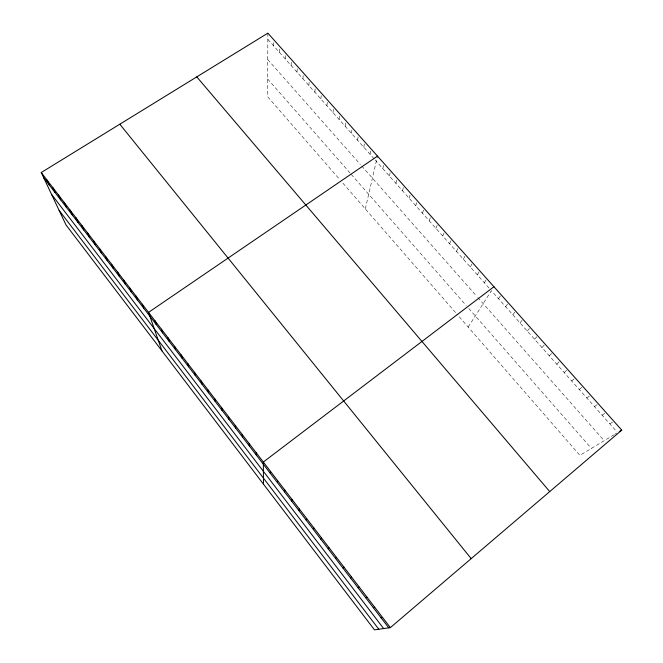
<?xml version="1.0" encoding="UTF-8"?>
<svg xmlns="http://www.w3.org/2000/svg" width="663" height="663" viewBox="0 0 663 663"><rect width="100%" height="100%" fill="white"/><g stroke="black" fill="none" stroke-linecap="round" stroke-linejoin="round"><path stroke-width="0.5" stroke-dasharray="3.31 2.49" d="M267.877 33.15L267.545 96.641L339.829 179.648M273.628 45.855L273.703 40.725M279.43 52.377L279.554 47.297M285.264 58.941L285.438 53.894M291.123 65.529L291.355 60.532M297.016 72.151L297.356 66.209M302.941 78.806L303.339 72.922M308.883 85.494L309.348 79.668M314.867 92.215L315.389 86.439M320.867 98.969L321.456 93.251M326.909 105.757L327.563 100.096M332.975 112.577L333.572 107.912M339.075 119.439L339.854 113.887M345.199 126.326L345.912 121.752M351.357 133.246L352.277 127.818M357.548 140.208L358.534 134.838M363.763 147.203L364.824 141.89M370.02 154.23L370.957 149.855M365.313 208.92L377.297 156.974M382.791 168.593L384.059 163.471M389.314 175.927L390.656 170.872M395.869 183.295L397.286 178.306M402.458 190.704L403.949 185.789M409.088 198.154L410.654 193.306M415.751 205.646L417.392 200.864M422.447 213.179L424.163 208.464M429.176 220.746L430.975 216.105M435.939 228.354L437.82 223.779M442.743 236.003L444.707 231.503M449.589 243.694L451.627 239.26M456.459 251.426L458.581 247.067M463.371 259.192L465.575 254.915M470.324 267.007L472.611 262.805M477.31 274.863L479.68 270.736M484.338 282.761L486.791 278.717M468.169 327.041L491.399 290.709L616.963 431.886M498.501 298.69L501.129 294.795M505.645 306.72L508.355 302.908M512.822 314.792L515.623 311.055M520.041 322.906L522.933 319.251M527.3 331.069L530.284 327.497M534.593 339.274L537.668 335.785M541.936 347.528L545.102 344.122M549.312 355.824L552.577 352.509M556.729 364.161L560.086 360.937M564.196 372.556L567.644 369.407M571.697 380.993L575.244 377.935M579.238 389.471L582.885 386.512M586.83 398.007L590.576 395.131M594.462 406.585L598.299 403.8M602.128 415.212L606.073 412.519M609.852 423.889L613.897 421.287M614.162 434.688L579.885 455.34L456.873 314.071M615.024 434.174L616.747 433.13M267.844 39.357L374.413 159.17M375.043 159.882L489.476 288.538M267.744 59.537L360.341 164.432M361.675 165.949L476.382 295.889M477.741 297.43L604.2 440.688M267.637 78.972L349.981 172.927M351.257 174.386L466.172 305.494M468.766 308.461L591.404 448.395M342.904 183.179L455.63 312.638"/><path stroke-width="0.99" d="M270.38 473.407L270.446 471.31M277.449 482.631L277.606 480.642M284.568 491.913L284.808 490.032M291.72 501.245L292.051 499.471M298.922 510.634L299.344 508.977M306.165 520.082L306.679 518.532M313.45 529.588L314.055 528.146M320.776 539.143L321.472 537.826M328.144 548.765L328.939 547.555M335.569 558.437L336.456 557.351M343.028 568.174L344.014 567.205M390.358 627.621L621.761 430.113L267.877 33.15L41.239 172.529L66.01 224.931L374.462 629.85L390.358 627.621L41.239 172.529M350.536 577.97L351.622 577.117M493.943 286.731L263.335 462.036L263.493 484.181M377.496 156.112L148.529 312.381L161.963 350.893M358.086 587.824L359.271 587.095M619.267 431.613L621.761 430.113M365.686 597.736L366.971 597.131M373.335 607.706L374.719 607.233M381.026 617.742L382.518 617.394M196.778 76.875L549.735 491.59M119.812 124.213L471.186 558.636M43.683 177.684L388.775 627.844M51.581 194.408L383.653 628.557M59.156 210.436L378.805 629.245M46.932 179.955L49.319 185.043M52.659 187.414L54.988 192.436M58.41 194.914L60.681 199.861M64.195 202.455L66.408 207.337M70.013 210.03L72.168 214.845M75.864 217.655L77.952 222.395M81.74 225.312L83.77 229.986M87.649 233.02L89.621 237.611M93.591 240.76L95.497 245.285M99.558 248.55L101.406 252.993M105.566 256.374L107.348 260.741M111.599 264.247L113.323 268.54M117.674 272.161L119.332 276.372M123.774 280.118L125.373 284.253M129.915 288.115L131.44 292.168M136.081 296.154L137.548 300.132M142.288 304.242L143.68 308.138M154.976 320.784L156.228 324.505M161.457 329.229L162.642 332.867M167.979 337.732L169.09 341.279M174.535 346.277L175.579 349.741M181.132 354.879L182.101 358.252M187.762 363.523L188.657 366.805M194.433 372.225L195.254 375.407M201.146 380.968L201.892 384.068M207.892 389.769L208.563 392.769M214.679 398.62L215.276 401.521M221.508 407.521L222.022 410.322M228.379 416.472L228.81 419.182M235.29 425.48L235.638 428.091M242.235 434.538L242.509 437.05M249.23 443.646L249.412 446.058M256.258 452.812L256.357 455.116"/></g></svg>
